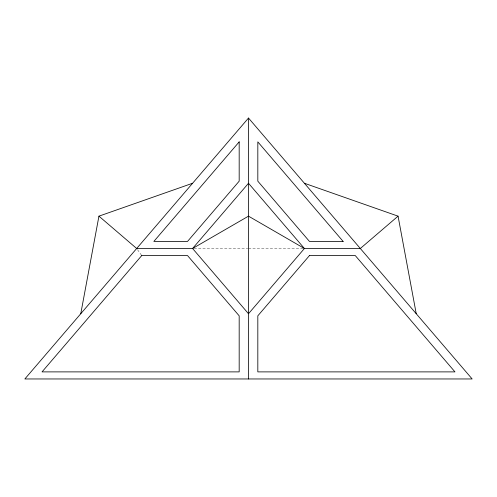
<?xml version="1.0" encoding="UTF-8"?>
<svg xmlns="http://www.w3.org/2000/svg" width="497" height="497" viewBox="0 0 497 497"><rect width="100%" height="100%" fill="white"/><g stroke="black" fill="none" stroke-linecap="round" stroke-linejoin="round"><path stroke-width="0.37" stroke-dasharray="2.48 1.86" d="M194.141 248.5L247.723 248.5M248.5 248.5L302.859 248.5M137.52 249.68L141.31 254.986"/><path stroke-width="0.75" d="M80.763 313.731L98.94 216.158L192.587 183.269M248.5 118.037L24.85 378.962L472.15 378.962L248.5 118.037L248.5 378.962M416.237 313.731L398.06 216.158L360.325 248.5L304.412 248.5L248.5 216.158L192.587 248.5L136.675 248.5L98.94 216.158M304.412 183.269L398.06 216.158M141.726 255.576L42.034 371.886L239.181 371.886L239.181 315.831L187.537 255.576L141.726 255.576M239.181 141.881L153.859 241.424L187.537 241.424L239.181 181.169L239.181 141.881M248.5 183.269L192.587 248.5L248.5 313.731L304.412 248.5L248.5 183.269M309.463 255.576L257.819 315.831L257.819 371.886L454.966 371.886L355.274 255.576L309.463 255.576M343.141 241.424L309.463 241.424L257.819 181.169L257.819 141.881L343.141 241.424"/></g></svg>
